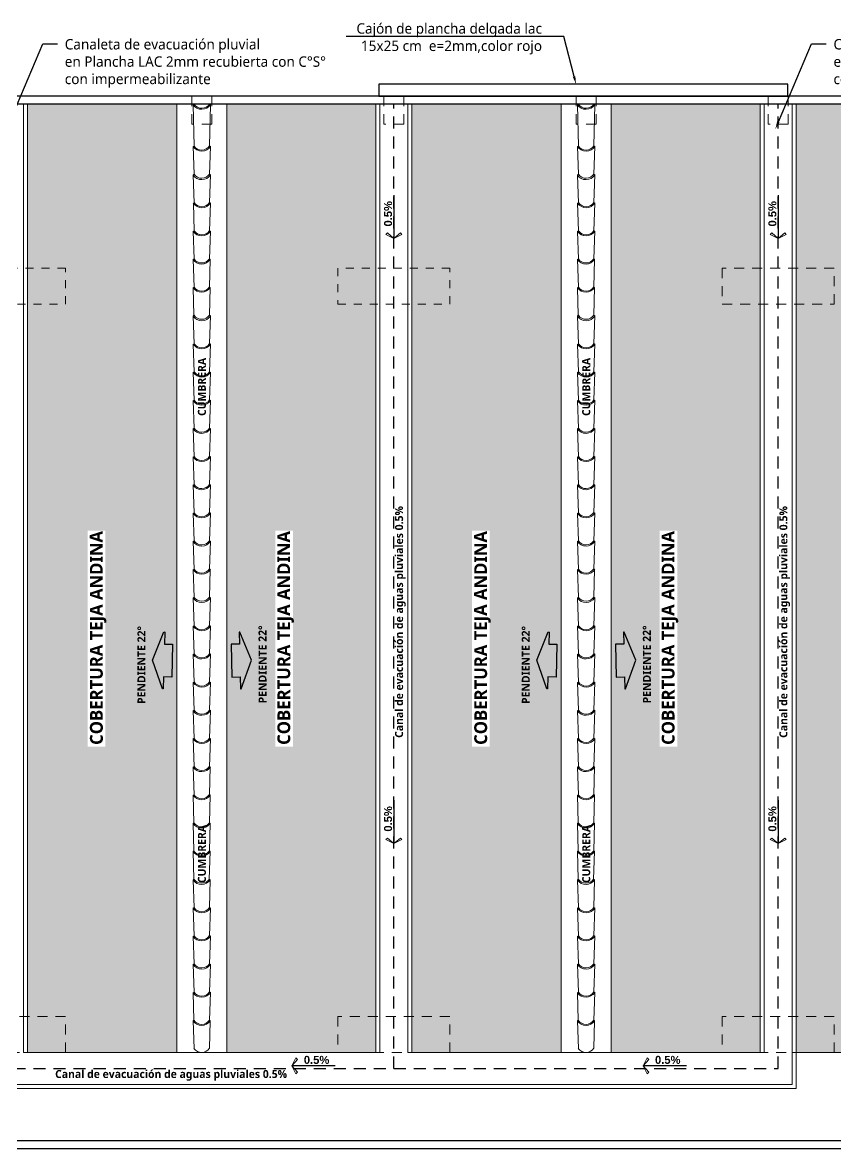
# Model space of a CAD drawing. Header units: metres. Extents: x 27 to 147, y -173 to 8.
# Drawn here: x 55.48 to 65.63, y -66.64 to -52.57 of the extents above; entities that cross this region are included whole.
import ezdxf
from ezdxf import colors
from ezdxf.entities.mleader import LeaderData, LeaderLine
from ezdxf.math import Vec2, Vec3

# ---------------------------------------------------------------- set-up
doc = ezdxf.new("R2010")
doc.units = ezdxf.units.M
doc.linetypes.add('DASHED2', pattern=[0.375, 0.25, -0.125])
doc.linetypes.add('HIDDEN2', pattern=[0.1875, 0.125, -0.0625])
for name, color, linetype, lineweight in [('2D Drafting - General_Pen_No__46', 7, 'Continuous', 25), ('canal de evacuacion', 1, 'Continuous', 20), ('Cotas varias El', 253, 'Continuous', 13), ('Estructura CAJON', 7, 'Continuous', 25), ('grafo 2', 31, 'Continuous', 20), ('GRAFO 4', 7, 'Continuous', 30), ('GRAFO01', 7, 'Continuous', 0), ('letras sr', 7, 'Continuous', 5), ('linea0016', 144, 'HIDDEN2', 9), ('Lineas Referencia', 73, 'Continuous', 13), ('teja andina', 252, 'Continuous', 0), ('TEJAS ANDINA', 253, 'Continuous', 0), ('TEXTOS-SUBTITULO', 7, 'Continuous', 30)]:
    doc.layers.add(name, color=color, linetype=linetype, lineweight=lineweight)
doc.layers.add('Interior - Furniture _Pen_No__3', color=7, linetype='Continuous', lineweight=18, true_color=0xff6600)
doc.layers.add('Mobiliario', color=7, linetype='Continuous', lineweight=0, true_color=0x7f7f7f)
doc.styles.add('Generales', font='trebuc.ttf', dxfattribs={"height": 0.1})
doc.styles.add('GENERATED_STYLE_2', font='arial.ttf')
doc.styles.add('TURBO_BASS', font='swisseb.ttf')
pattern_1 = [(4.9697, (287.424507, 279.744739), (-2.4000002103, -0.1999982614), [0.1846944, -4.4326642]), (270, (287.6085, 279.76074), (0.2, -0.2), [0.016, -0.184]), (90, (287.6245, 279.56074), (-0.2, 0.2), [0.056, -0.144]), (180, (287.6245, 279.61674), (-0.2, -0.2), [0.02, -0.18]), (0, (287.6045, 279.74474), (0.2, 0.2), [0.02, -0.18]), (90, (287.6245, 279.74474), (-0.2, 0.2), [0.016, -0.184]), (90, (287.6085, 279.56074), (-0.2, 0.2), [0.04, -0.16]), (175.0303, (287.608507, 279.600739), (-2.4000002103, 0.1999982614), [0.1846944, -4.4326642]), (142.6961, (287.598507, 279.600739), (3.40000214834, -2.59999717798), [0.0528016, -5.22735]), (108.4349, (287.55651, 279.63274), (-0.199999681, 0.400000087), [0.0505964, -0.581859]), (71.5651, (287.54051, 279.68074), (-0.199999681, -0.400000087), [0.0505964, -0.581859]), (37.3039, (287.556507, 279.728739), (3.40000214834, 2.59999717798), [0.0528016, -5.22735]), (110.2249, (287.570507, 279.642739), (0.80000166712, -2.19999945287), [0.040497, -4.0091944]), (69.7751, (287.556507, 279.680739), (0.80000166712, 2.19999945287), [0.040497, -4.0091944]), (37.4054, (287.570507, 279.718739), (2.599998493, 2.00000199052), [0.0428018, -4.237385]), (142.5946, (287.604507, 279.616739), (2.599998493, -2.00000199052), [0.0428018, -4.237385])]

# ---------------------------------------------------------------- blocks, each defined once
blk = doc.blocks.new('A$C295C7585')
at = {"layer": 'Mobiliario', "lineweight": 15}
for p, q in [((1.375, 3.076), (1.514, 3.404)), ((1.514, 3.404), (1.528, 3.407)), ((1.556, 2.995), (1.716, 3.314)), ((1.716, 3.314), (1.709, 3.325)), ((1.222, 2.746), (1.361, 3.074)), ((1.361, 3.074), (1.375, 3.076)), ((1.404, 2.665), (1.564, 2.983)), ((1.564, 2.983), (1.556, 2.995)), ((1.07, 2.416), (1.209, 2.743)), ((1.209, 2.743), (1.222, 2.746)), ((1.251, 2.334), (1.411, 2.653)), ((1.411, 2.653), (1.404, 2.665)), ((0.917, 2.085), (1.056, 2.413)), ((1.056, 2.413), (1.07, 2.416)), ((1.258, 2.323), (1.251, 2.334)), ((1.098, 2.004), (1.258, 2.323)), ((0.765, 1.751), (0.903, 2.079)), ((0.903, 2.079), (0.917, 2.085)), ((0.946, 1.67), (1.105, 1.989)), ((1.105, 1.989), (1.098, 2.004)), ((0.612, 1.421), (0.751, 1.749)), ((0.751, 1.749), (0.765, 1.751)), ((0.794, 1.34), (0.954, 1.658)), ((0.954, 1.658), (0.946, 1.67)), ((0.46, 1.09), (0.599, 1.418)), ((0.599, 1.418), (0.612, 1.421)), ((0.641, 1.009), (0.801, 1.328)), ((0.801, 1.328), (0.794, 1.34)), ((0.307, 0.76), (0.446, 1.088)), ((0.446, 1.088), (0.46, 1.09)), ((0.488, 0.679), (0.649, 0.997)), ((0.649, 0.997), (0.641, 1.009)), ((0.154, 0.43), (0.293, 0.758)), ((0.293, 0.758), (0.307, 0.76)), ((0.336, 0.349), (0.496, 0.667)), ((0.496, 0.667), (0.488, 0.679)), ((0.002, 0.099), (0.141, 0.427)), ((0.141, 0.427), (0.154, 0.43)), ((0.183, 0.018), (0.343, 0.337)), ((0.343, 0.337), (0.336, 0.349))]:
    blk.add_line(p, q, dxfattribs=at)
for centre, radius, start, end in [((1.646, 3.427), 0.134, 189.8042, 301.9874), ((1.646, 3.427), 0.12, 189.8042, 301.9874), ((1.493, 3.097), 0.134, 189.8042, 301.9874), ((1.493, 3.097), 0.12, 189.8042, 301.9874), ((1.34, 2.766), 0.134, 189.8042, 301.9874), ((1.34, 2.766), 0.12, 189.8042, 301.9874), ((1.188, 2.436), 0.134, 189.8042, 301.9874), ((1.188, 2.436), 0.12, 189.8042, 301.9874), ((1.034, 2.102), 0.133, 189.664, 302.1276), ((1.035, 2.106), 0.12, 189.8042, 301.9874), ((0.883, 1.771), 0.134, 189.8042, 301.9874), ((0.883, 1.771), 0.12, 189.8042, 301.9874), ((0.73, 1.441), 0.134, 189.8042, 301.9874), ((0.73, 1.441), 0.12, 189.8042, 301.9874), ((0.578, 1.111), 0.134, 189.8042, 301.9874), ((0.578, 1.111), 0.12, 189.8042, 301.9874), ((0.425, 0.78), 0.134, 189.8042, 301.9874), ((0.425, 0.78), 0.12, 189.8042, 301.9874), ((0.272, 0.45), 0.134, 189.8042, 301.9874), ((0.272, 0.45), 0.12, 189.8042, 301.9874), ((0.12, 0.12), 0.12, 189.8042, 301.9874)]:
    blk.add_arc(centre, radius, start, end, dxfattribs=at)
blk = doc.blocks.new('FLECHA')
at = {"layer": 'grafo 2', "ltscale": 0.05}
for p, q in [((674350.407, 8489809.493, -2.952), (674350.357, 8489809.393, -2.952)), ((674350.426, 8489809.474, -2.952), (674350.357, 8489809.393, -2.952)), ((674350.426, 8489809.312, -2.952), (674350.357, 8489809.393, -2.952)), ((674350.407, 8489809.493, -2.952), (674350.426, 8489809.474, -2.952)), ((674350.407, 8489809.293, -2.952), (674350.426, 8489809.312, -2.952))]:
    blk.add_line(p, q, dxfattribs=at)
at = {"layer": 'grafo 2', "lineweight": 25}
blk.add_line((674350.899, 8489809.393, -2.952), (674350.357, 8489809.393, -2.952), dxfattribs=at)
at = {"layer": 'grafo 2'}
blk.add_line((674350.357, 8489809.393, -2.952), (674350.407, 8489809.293, -2.952), dxfattribs=at)

msp = doc.modelspace()

# ---------------------------------------------------------------- hatches: boundary and pattern name
at = {"layer": 'Interior - Furniture _Pen_No__3', "true_color": 0x939598}
h = msp.add_hatch(color=252, dxfattribs=at)
h.dxf.hatch_style = 1
h.paths.add_polyline_path([(57.352, -60.341), (57.25, -60.339), (57.254, -60.188), (57.244, -60.187), (57.099, -60.54), (57.226, -60.899), (57.236, -60.899), (57.24, -60.748), (57.342, -60.751)])
h = msp.add_hatch(color=252, dxfattribs=at)
h.dxf.hatch_style = 1
h.paths.add_polyline_path([(58.093, -60.751), (58.195, -60.749), (58.199, -60.9), (58.208, -60.9), (58.337, -60.541), (58.192, -60.188), (58.182, -60.189), (58.186, -60.34), (58.083, -60.342)])
h = msp.add_hatch(color=252, dxfattribs=at)
h.dxf.hatch_style = 1
h.paths.add_polyline_path([(62.152, -60.341), (62.05, -60.339), (62.054, -60.188), (62.044, -60.187), (61.899, -60.54), (62.026, -60.899), (62.036, -60.899), (62.04, -60.748), (62.142, -60.751)])
h = msp.add_hatch(color=252, dxfattribs=at)
h.dxf.hatch_style = 1
h.paths.add_polyline_path([(62.893, -60.751), (62.995, -60.749), (62.999, -60.9), (63.008, -60.9), (63.137, -60.541), (62.992, -60.188), (62.982, -60.189), (62.986, -60.34), (62.883, -60.342)])
at = {"layer": 'TEJAS ANDINA'}
h = msp.add_hatch(dxfattribs=at)
h.set_pattern_fill('SPANTIL1', color=256, scale=0.2, angle=270, style=2, pattern_type=2)
h.set_pattern_definition([(184.9697, (-67.643393, 73.220662), (2.4000002103, 0.1999982614), [0.1846944, -4.4326642]), (90, (-67.8274, 73.20466), (-0.2, 0.2), [0.016, -0.184]), (270, (-67.8434, 73.40466), (0.2, -0.2), [0.056, -0.144]), (0, (-67.8434, 73.34866), (0.2, 0.2), [0.02, -0.18]), (180, (-67.8234, 73.22066), (-0.2, -0.2), [0.02, -0.18]), (270, (-67.8434, 73.22066), (0.2, -0.2), [0.016, -0.184]), (270, (-67.8274, 73.40466), (0.2, -0.2), [0.04, -0.16]), (355.0303, (-67.827393, 73.364662), (2.4000002103, -0.1999982614), [0.1846944, -4.4326642]), (322.6961, (-67.817393, 73.3646624), (-3.40000214834, 2.59999717798), [0.0528016, -5.22735]), (288.4349, (-67.77539, 73.33266), (0.19999968, -0.400000087), [0.0505964, -0.581859]), (251.5651, (-67.75939, 73.28466), (0.19999968, 0.400000087), [0.0505964, -0.581859]), (217.3039, (-67.775393, 73.2366624), (-3.40000214834, -2.59999717798), [0.0528016, -5.22735]), (290.2249, (-67.789393, 73.322662), (-0.8000016671, 2.19999945287), [0.040497, -4.0091944]), (249.7751, (-67.775393, 73.284662), (-0.8000016671, -2.19999945287), [0.040497, -4.0091944]), (217.4054, (-67.789393, 73.246662), (-2.599998493, -2.0000019905), [0.0428018, -4.237385]), (322.5946, (-67.823393, 73.348662), (-2.599998493, 2.0000019905), [0.0428018, -4.237385])])
h.paths.add_polyline_path([(56.291, -58.92), (56.513, -58.92), (56.513, -61.623), (56.291, -61.623)])
h.paths.add_polyline_path([(55.541, -65.443), (57.404, -65.443), (57.404, -53.592), (55.541, -53.592)])
h = msp.add_hatch(dxfattribs=at)
h.set_pattern_fill('SPANTIL1', color=256, scale=0.2, angle=90, style=2, pattern_type=2)
h.set_pattern_definition(pattern_1)
h.paths.add_polyline_path([(58.634, -58.92), (58.856, -58.92), (58.856, -61.623), (58.634, -61.623)])
h.paths.add_polyline_path([(58.029, -65.443), (59.891, -65.443), (59.891, -53.592), (58.029, -53.592)])
h = msp.add_hatch(dxfattribs=at)
h.set_pattern_fill('SPANTIL1', color=256, scale=0.2, angle=270, style=2, pattern_type=2)
h.set_pattern_definition([(184.9697, (-62.843393, 73.2206625), (2.4000002103, 0.1999982614), [0.1846944, -4.4326642]), (90, (-63.0274, 73.20466), (-0.2, 0.2), [0.016, -0.184]), (270, (-63.0434, 73.40466), (0.2, -0.2), [0.056, -0.144]), (0, (-63.0434, 73.34866), (0.2, 0.2), [0.02, -0.18]), (180, (-63.0234, 73.22066), (-0.2, -0.2), [0.02, -0.18]), (270, (-63.0434, 73.22066), (0.2, -0.2), [0.016, -0.184]), (270, (-63.0274, 73.40466), (0.2, -0.2), [0.04, -0.16]), (355.0303, (-63.027393, 73.3646625), (2.4000002103, -0.1999982614), [0.1846944, -4.4326642]), (322.6961, (-63.017393, 73.3646625), (-3.40000214834, 2.59999717798), [0.0528016, -5.22735]), (288.4349, (-62.97539, 73.33266), (0.19999968, -0.400000087), [0.0505964, -0.581859]), (251.5651, (-62.95939, 73.28466), (0.19999968, 0.400000087), [0.0505964, -0.581859]), (217.3039, (-62.975393, 73.2366625), (-3.40000214834, -2.59999717798), [0.0528016, -5.22735]), (290.2249, (-62.989393, 73.322662), (-0.8000016671, 2.19999945287), [0.040497, -4.0091944]), (249.7751, (-62.975393, 73.284662), (-0.8000016671, -2.19999945287), [0.040497, -4.0091944]), (217.4054, (-62.989393, 73.246662), (-2.599998493, -2.0000019905), [0.0428018, -4.237385]), (322.5946, (-63.023393, 73.348662), (-2.599998493, 2.0000019905), [0.0428018, -4.237385])])
h.paths.add_polyline_path([(61.091, -58.92), (61.313, -58.92), (61.313, -61.623), (61.091, -61.623)])
h.paths.add_polyline_path([(60.341, -65.443), (62.204, -65.443), (62.204, -53.592), (60.341, -53.592)])
h = msp.add_hatch(dxfattribs=at)
h.set_pattern_fill('SPANTIL1', color=256, scale=0.2, angle=90, style=2, pattern_type=2)
h.set_pattern_definition(pattern_1)
h.paths.add_polyline_path([(63.434, -58.92), (63.656, -58.92), (63.656, -61.623), (63.434, -61.623)])
h.paths.add_polyline_path([(62.829, -65.443), (64.691, -65.443), (64.691, -53.592), (62.829, -53.592)])
h = msp.add_hatch(dxfattribs=at)
h.set_pattern_fill('SPANTIL1', color=256, scale=0.2, angle=270, style=2, pattern_type=2)
h.set_pattern_definition([(184.9697, (-58.043393, 73.2206625), (2.4000002103, 0.1999982614), [0.1846944, -4.4326642]), (90, (-58.2274, 73.20466), (-0.2, 0.2), [0.016, -0.184]), (270, (-58.2434, 73.40466), (0.2, -0.2), [0.056, -0.144]), (0, (-58.2434, 73.34866), (0.2, 0.2), [0.02, -0.18]), (180, (-58.2234, 73.22066), (-0.2, -0.2), [0.02, -0.18]), (270, (-58.2434, 73.22066), (0.2, -0.2), [0.016, -0.184]), (270, (-58.2274, 73.40466), (0.2, -0.2), [0.04, -0.16]), (355.0303, (-58.227393, 73.3646625), (2.4000002103, -0.1999982614), [0.1846944, -4.4326642]), (322.6961, (-58.217393, 73.3646625), (-3.40000214834, 2.59999717798), [0.0528016, -5.22735]), (288.4349, (-58.17539, 73.33266), (0.19999968, -0.400000087), [0.0505964, -0.581859]), (251.5651, (-58.15939, 73.28466), (0.19999968, 0.400000087), [0.0505964, -0.581859]), (217.3039, (-58.175393, 73.2366625), (-3.40000214834, -2.59999717798), [0.0528016, -5.22735]), (290.2249, (-58.189393, 73.322662), (-0.8000016671, 2.19999945287), [0.040497, -4.0091944]), (249.7751, (-58.175393, 73.284662), (-0.8000016671, -2.19999945287), [0.040497, -4.0091944]), (217.4054, (-58.189393, 73.2466625), (-2.599998493, -2.0000019905), [0.0428018, -4.237385]), (322.5946, (-58.223393, 73.3486625), (-2.599998493, 2.0000019905), [0.0428018, -4.237385])])
h.paths.add_polyline_path([(65.891, -58.92), (66.113, -58.92), (66.113, -61.623), (65.891, -61.623)])
h.paths.add_polyline_path([(65.141, -65.443), (67.004, -65.443), (67.004, -53.592), (65.141, -53.592)])

# ---------------------------------------------------------------- linework, layer by layer
at = {"layer": 'canal de evacuacion'}
for p, q in [((55.491, -65.443), (55.491, -53.592)), ((55.541, -65.443), (55.541, -53.592)), ((59.891, -65.443), (59.891, -53.592)), ((59.941, -65.443), (59.941, -53.592)), ((60.291, -65.443), (60.291, -53.592)), ((60.341, -65.443), (60.341, -53.592)), ((64.691, -65.443), (64.691, -53.592)), ((64.741, -65.443), (64.741, -53.592)), ((65.091, -65.443), (65.091, -53.592)), ((65.141, -65.443), (65.141, -53.592))]:
    msp.add_line(p, q, dxfattribs=at)
msp.add_lwpolyline([(65.141, -65.443), (65.141, -65.893), (52.659, -65.893, 0.387414), (52.273, -66.375)], format="xyb", dxfattribs=at)
msp.add_lwpolyline([(65.091, -65.443), (65.091, -65.843), (52.651, -65.843)], dxfattribs=at)
at = {"layer": 'Cotas varias El'}
for p, q in [((57.404, -53.592), (57.404, -65.443)), ((58.028, -53.592), (58.028, -65.443)), ((62.204, -53.592), (62.204, -65.443)), ((62.828, -53.592), (62.828, -65.443)), ((55.491, -65.443), (59.941, -65.443)), ((60.291, -65.443), (64.741, -65.443)), ((65.091, -65.443), (69.491, -65.443))]:
    msp.add_line(p, q, dxfattribs=at)
at = {"layer": 'Estructura CAJON'}
msp.add_lwpolyline([(65.038, -53.342), (59.928, -53.342), (59.928, -53.492), (65.038, -53.492)], close=True, dxfattribs=at)
at = {"layer": 'GRAFO 4', "linetype": 'Continuous'}
msp.add_lwpolyline([(50.391, -53.492), (50.391, -66.643), (84.238, -66.643), (84.238, -53.492), (50.391, -53.492)], dxfattribs=at)
msp.add_lwpolyline([(50.491, -53.592), (50.491, -66.543), (84.138, -66.543), (84.138, -53.592)], close=True, dxfattribs=at)
at = {"layer": 'GRAFO 4', "linetype": 'Continuous', "flags": 128}
for points in [[(57.236, -60.899), (57.226, -60.899), (57.099, -60.54), (57.244, -60.187), (57.254, -60.188), (57.25, -60.339), (57.352, -60.341), (57.342, -60.751), (57.24, -60.748)], [(58.199, -60.9), (58.208, -60.9), (58.337, -60.541), (58.192, -60.188), (58.182, -60.189), (58.186, -60.34), (58.083, -60.342), (58.093, -60.751), (58.195, -60.749)], [(62.036, -60.899), (62.026, -60.899), (61.899, -60.54), (62.044, -60.187), (62.054, -60.188), (62.05, -60.339), (62.152, -60.341), (62.142, -60.751), (62.04, -60.748)], [(62.999, -60.9), (63.008, -60.9), (63.137, -60.541), (62.992, -60.188), (62.982, -60.189), (62.986, -60.34), (62.883, -60.342), (62.893, -60.751), (62.995, -60.749)]]:
    msp.add_lwpolyline(points, close=True, dxfattribs=at)
at = {"layer": 'GRAFO01', "color": 251, "linetype": 'DASHED2', "lineweight": 9, "ltscale": 0.5}
for points in [[(57.841, -53.842), (57.591, -53.842), (57.591, -53.492), (57.841, -53.492)], [(60.241, -53.842), (59.991, -53.842), (59.991, -53.492), (60.241, -53.492)], [(62.641, -53.842), (62.391, -53.842), (62.391, -53.492), (62.641, -53.492)], [(65.041, -53.842), (64.791, -53.842), (64.791, -53.492), (65.041, -53.492)], [(65.616, -55.642), (64.216, -55.642), (64.216, -56.092), (65.616, -56.092)], [(60.816, -64.993), (59.416, -64.993), (59.416, -65.443), (60.816, -65.443)], [(65.616, -64.993), (64.216, -64.993), (64.216, -65.443), (65.616, -65.443)]]:
    msp.add_lwpolyline(points, close=True, dxfattribs=at)
at = {"layer": 'GRAFO01', "color": 251, "linetype": 'DASHED2', "lineweight": 9, "ltscale": 0.2}
for points in [[(56.016, -55.642), (54.616, -55.642), (54.616, -56.092), (56.016, -56.092)], [(60.816, -55.642), (59.416, -55.642), (59.416, -56.092), (60.816, -56.092)]]:
    msp.add_lwpolyline(points, close=True, dxfattribs=at)
at = {"layer": 'GRAFO01', "color": 251, "linetype": 'DASHED2', "lineweight": 9, "ltscale": 0.5}
msp.add_lwpolyline([(55.316, -65.443), (56.016, -65.443), (56.016, -64.993), (54.616, -64.993), (54.616, -65.443), (55.316, -65.443)], dxfattribs=at)
at = {"layer": 'linea0016', "linetype": 'HIDDEN2', "lineweight": 30, "ltscale": 1.2}
for p, q in [((60.116, -65.643), (60.116, -53.592)), ((64.916, -65.643), (64.916, -53.592)), ((50.616, -65.643), (64.916, -65.643))]:
    msp.add_line(p, q, dxfattribs=at)
at = {"layer": 'teja andina', "lineweight": 15}
for p, q in [((57.61, -53.6), (57.621, -53.592)), ((57.61, -53.6), (57.621, -53.592)), ((57.62, -54.115), (57.61, -53.6)), ((57.824, -53.597), (57.813, -53.59)), ((57.825, -53.597), (57.813, -53.59)), ((57.813, -54.113), (57.824, -53.598)), ((62.41, -53.6), (62.421, -53.592)), ((62.41, -53.6), (62.421, -53.592)), ((62.42, -54.115), (62.41, -53.6)), ((62.624, -53.597), (62.613, -53.59)), ((62.625, -53.597), (62.613, -53.59)), ((62.613, -54.113), (62.624, -53.598)), ((57.609, -54.122), (57.62, -54.115)), ((57.62, -54.467), (57.609, -54.122)), ((57.812, -54.465), (57.824, -54.12)), ((57.824, -54.12), (57.813, -54.113)), ((62.409, -54.122), (62.42, -54.115)), ((62.42, -54.467), (62.409, -54.122)), ((62.612, -54.465), (62.624, -54.12)), ((62.624, -54.12), (62.613, -54.113)), ((57.61, -54.478), (57.62, -54.467)), ((57.622, -54.822), (57.61, -54.478)), ((57.824, -54.475), (57.812, -54.464)), ((57.814, -54.82), (57.824, -54.475)), ((62.41, -54.478), (62.42, -54.467)), ((62.422, -54.822), (62.41, -54.478)), ((62.624, -54.475), (62.612, -54.464)), ((62.614, -54.82), (62.624, -54.475)), ((57.611, -54.83), (57.622, -54.822)), ((57.622, -55.174), (57.611, -54.83)), ((57.826, -54.827), (57.814, -54.82)), ((57.814, -55.172), (57.826, -54.827)), ((62.411, -54.83), (62.422, -54.822)), ((62.422, -55.174), (62.411, -54.83)), ((62.626, -54.827), (62.614, -54.82)), ((62.614, -55.172), (62.626, -54.827)), ((57.609, -55.182), (57.62, -55.174)), ((57.62, -55.526), (57.609, -55.182)), ((57.611, -55.182), (57.622, -55.174)), ((57.824, -55.179), (57.812, -55.172)), ((57.812, -55.524), (57.824, -55.179)), ((57.825, -55.179), (57.814, -55.172)), ((62.409, -55.182), (62.42, -55.174)), ((62.42, -55.526), (62.409, -55.182)), ((62.411, -55.182), (62.422, -55.174)), ((62.624, -55.179), (62.612, -55.172)), ((62.612, -55.524), (62.624, -55.179)), ((62.625, -55.179), (62.614, -55.172)), ((57.609, -55.534), (57.62, -55.526)), ((57.62, -55.878), (57.609, -55.534)), ((57.823, -55.531), (57.812, -55.524)), ((57.812, -55.876), (57.823, -55.531)), ((62.409, -55.534), (62.42, -55.526)), ((62.42, -55.878), (62.409, -55.534)), ((62.623, -55.531), (62.612, -55.524)), ((62.612, -55.876), (62.623, -55.531)), ((57.609, -55.886), (57.62, -55.878)), ((57.619, -56.23), (57.609, -55.886)), ((57.823, -55.883), (57.812, -55.876)), ((57.812, -56.228), (57.823, -55.883)), ((62.409, -55.886), (62.42, -55.878)), ((62.419, -56.23), (62.409, -55.886)), ((62.623, -55.883), (62.612, -55.876)), ((62.612, -56.228), (62.623, -55.883)), ((57.61, -56.241), (57.619, -56.23)), ((57.621, -56.585), (57.61, -56.241)), ((57.824, -56.238), (57.812, -56.228)), ((57.814, -56.583), (57.824, -56.238)), ((62.41, -56.241), (62.419, -56.23)), ((62.421, -56.585), (62.41, -56.241)), ((62.624, -56.238), (62.612, -56.228)), ((62.614, -56.583), (62.624, -56.238)), ((57.61, -56.593), (57.621, -56.585)), ((57.621, -56.937), (57.61, -56.593)), ((57.813, -56.935), (57.825, -56.59)), ((57.825, -56.59), (57.814, -56.583)), ((62.41, -56.593), (62.421, -56.585)), ((62.421, -56.937), (62.41, -56.593)), ((62.613, -56.935), (62.625, -56.59)), ((62.625, -56.59), (62.614, -56.583)), ((57.61, -56.945), (57.621, -56.937)), ((57.621, -57.289), (57.61, -56.945)), ((57.825, -56.943), (57.813, -56.935)), ((57.813, -57.287), (57.825, -56.943)), ((62.41, -56.945), (62.421, -56.937)), ((62.421, -57.289), (62.41, -56.945)), ((62.625, -56.943), (62.613, -56.935)), ((62.613, -57.287), (62.625, -56.943)), ((57.61, -57.297), (57.621, -57.289)), ((57.621, -57.641), (57.61, -57.297)), ((57.824, -57.295), (57.813, -57.287)), ((57.813, -57.639), (57.824, -57.295)), ((62.41, -57.297), (62.421, -57.289)), ((62.421, -57.641), (62.41, -57.297)), ((62.624, -57.295), (62.613, -57.287)), ((62.613, -57.639), (62.624, -57.295)), ((57.61, -57.649), (57.621, -57.641)), ((57.62, -57.994), (57.61, -57.649)), ((57.824, -57.647), (57.813, -57.639)), ((57.813, -57.991), (57.824, -57.647)), ((62.41, -57.649), (62.421, -57.641)), ((62.42, -57.994), (62.41, -57.649)), ((62.624, -57.647), (62.613, -57.639)), ((62.613, -57.991), (62.624, -57.647)), ((57.609, -58.001), (57.62, -57.994)), ((57.62, -58.346), (57.609, -58.001)), ((57.812, -58.343), (57.824, -57.999)), ((57.824, -57.999), (57.813, -57.991)), ((62.409, -58.001), (62.42, -57.994)), ((62.42, -58.346), (62.409, -58.001)), ((62.612, -58.343), (62.624, -57.999)), ((62.624, -57.999), (62.613, -57.991))]:
    msp.add_line(p, q, dxfattribs=at)
for centre, radius, start, end in [((57.716, -53.526), 0.129, 214.5682, 326.7514), ((57.716, -53.526), 0.129, 214.5682, 326.7514), ((57.716, -53.526), 0.116, 214.5682, 326.7514), ((57.716, -53.526), 0.116, 214.5682, 326.7514), ((62.516, -53.526), 0.129, 214.5682, 326.7514), ((62.516, -53.526), 0.129, 214.5682, 326.7514), ((62.516, -53.526), 0.116, 214.5682, 326.7514), ((62.516, -53.526), 0.116, 214.5682, 326.7514), ((57.716, -54.049), 0.129, 214.5682, 326.7514), ((57.716, -54.049), 0.116, 214.5682, 326.7514), ((62.516, -54.049), 0.129, 214.5682, 326.7514), ((62.516, -54.049), 0.116, 214.5682, 326.7514), ((57.716, -54.405), 0.129, 214.428, 326.8916), ((57.715, -54.401), 0.116, 214.5682, 326.7514), ((62.516, -54.405), 0.129, 214.428, 326.8916), ((62.515, -54.401), 0.116, 214.5682, 326.7514), ((57.717, -54.756), 0.129, 214.5682, 326.7514), ((57.717, -54.756), 0.116, 214.5682, 326.7514), ((62.517, -54.756), 0.129, 214.5682, 326.7514), ((62.517, -54.756), 0.116, 214.5682, 326.7514), ((57.716, -55.108), 0.129, 214.5682, 326.7514), ((57.717, -55.108), 0.129, 214.5682, 326.7514), ((57.716, -55.108), 0.116, 214.5682, 326.7514), ((57.717, -55.108), 0.116, 214.5682, 326.7514), ((62.516, -55.108), 0.129, 214.5682, 326.7514), ((62.517, -55.108), 0.129, 214.5682, 326.7514), ((62.516, -55.108), 0.116, 214.5682, 326.7514), ((62.517, -55.108), 0.116, 214.5682, 326.7514), ((57.715, -55.46), 0.129, 214.5682, 326.7514), ((57.715, -55.46), 0.116, 214.5682, 326.7514), ((62.515, -55.46), 0.129, 214.5682, 326.7514), ((62.515, -55.46), 0.116, 214.5682, 326.7514), ((57.715, -55.812), 0.129, 214.5682, 326.7514), ((57.715, -55.812), 0.116, 214.5682, 326.7514), ((62.515, -55.812), 0.129, 214.5682, 326.7514), ((62.515, -55.812), 0.116, 214.5682, 326.7514), ((57.716, -56.168), 0.129, 214.428, 326.8916), ((57.715, -56.164), 0.116, 214.5682, 326.7514), ((62.516, -56.168), 0.129, 214.428, 326.8916), ((62.515, -56.164), 0.116, 214.5682, 326.7514), ((57.717, -56.52), 0.129, 214.5682, 326.7514), ((57.717, -56.52), 0.116, 214.5682, 326.7514), ((62.517, -56.52), 0.129, 214.5682, 326.7514), ((62.517, -56.52), 0.116, 214.5682, 326.7514), ((57.717, -56.872), 0.129, 214.5682, 326.7514), ((57.717, -56.872), 0.116, 214.5682, 326.7514), ((62.517, -56.872), 0.129, 214.5682, 326.7514), ((62.517, -56.872), 0.116, 214.5682, 326.7514), ((57.716, -57.224), 0.129, 214.5682, 326.7514), ((57.716, -57.224), 0.116, 214.5682, 326.7514), ((62.516, -57.224), 0.129, 214.5682, 326.7514), ((62.516, -57.224), 0.116, 214.5682, 326.7514), ((57.716, -57.576), 0.129, 214.5682, 326.7514), ((57.716, -57.576), 0.116, 214.5682, 326.7514), ((62.516, -57.576), 0.129, 214.5682, 326.7514), ((62.516, -57.576), 0.116, 214.5682, 326.7514), ((57.716, -57.928), 0.129, 214.5682, 326.7514), ((57.716, -57.928), 0.116, 214.5682, 326.7514), ((62.516, -57.928), 0.129, 214.5682, 326.7514), ((62.516, -57.928), 0.116, 214.5682, 326.7514), ((57.716, -58.28), 0.116, 214.5682, 326.7514), ((62.516, -58.28), 0.116, 214.5682, 326.7514)]:
    msp.add_arc(centre, radius, start, end, dxfattribs=at)

# ---------------------------------------------------------------- block references
at = {"layer": 'Lineas Referencia', "rotation": 89.99999999999999}
for p in [(8489869.51, -674405.626, 2.952), (8489874.309, -674405.626, 2.952), (8489869.51, -674413.189, 2.952), (8489874.309, -674413.189, 2.952)]:
    msp.add_blockref('FLECHA', p, dxfattribs=at)
at = {"layer": 'Lineas Referencia'}
for p in [(-674291.515, -8489875.003, 2.952), (-674287.128, -8489875.003, 2.952)]:
    msp.add_blockref('FLECHA', p, dxfattribs=at)
at = {"layer": 'TEJAS ANDINA', "xscale": 0.9674350222721193, "yscale": 0.9674350222721193, "zscale": 0.9674350222721193, "rotation": 24.76401395280984}
for p in [(57.659, -61.957), (62.459, -61.957), (57.658, -65.481), (62.458, -65.481)]:
    msp.add_blockref('A$C295C7585', p, dxfattribs=at)

# ---------------------------------------------------------------- texts
at = {"layer": '2D Drafting - General_Pen_No__46', "char_height": 0.1, "attachment_point": 7, "rotation": 90, "style": 'GENERATED_STYLE_2'}
for s, insert in [('{\\fSansSerif|b1|i0|c2|p2;0.5%}', (60.094, -55.12)), ('{\\fSansSerif|b1|i0|c2|p2;0.5%}', (64.894, -55.12)), ('\\A1;{\\fTrebuchet MS|b1|i0|c0|p34;CUMBRERA}', (57.769, -57.488)), ('\\A1;{\\fTrebuchet MS|b1|i0|c0|p34;CUMBRERA}', (62.569, -57.488)), ('{\\fTrebuchet MS|b1|i0|c0|p34;Canal de evacuación de aguas pluviales 0.5%}', (60.264, -61.511)), ('{\\fTrebuchet MS|b1|i0|c0|p34;Canal de evacuación de aguas pluviales 0.5%}', (65.064, -61.511)), ('\\A1;{\\fTrebuchet MS|b1|i0|c0|p34;PENDIENTE 22°}', (57.013, -61.087)), ('\\A1;{\\fTrebuchet MS|b1|i0|c0|p34;PENDIENTE 22°}', (58.525, -61.08)), ('\\A1;{\\fTrebuchet MS|b1|i0|c0|p34;PENDIENTE 22°}', (61.813, -61.087)), ('\\A1;{\\fTrebuchet MS|b1|i0|c0|p34;PENDIENTE 22°}', (63.325, -61.08)), ('{\\fSansSerif|b1|i0|c2|p2;0.5%}', (60.094, -62.683)), ('{\\fSansSerif|b1|i0|c2|p2;0.5%}', (64.894, -62.683)), ('\\A1;{\\fTrebuchet MS|b1|i0|c0|p34;CUMBRERA}', (57.769, -63.326)), ('\\A1;{\\fTrebuchet MS|b1|i0|c0|p34;CUMBRERA}', (62.569, -63.326))]:
    msp.add_mtext(s, dxfattribs=dict(at, insert=insert))
at = {"layer": '2D Drafting - General_Pen_No__46', "char_height": 0.1, "attachment_point": 7, "style": 'GENERATED_STYLE_2'}
for s, insert in [('{\\fSansSerif|b1|i0|c2|p2;0.5%}', (58.991, -65.587)), ('{\\fSansSerif|b1|i0|c2|p2;0.5%}', (63.377, -65.587)), ('{\\fTrebuchet MS|b1|i0|c0|p34;Canal de evacuación de aguas pluviales 0.5%}', (55.885, -65.796))]:
    msp.add_mtext(s, dxfattribs=dict(at, insert=insert))
at = {"layer": 'TEXTOS-SUBTITULO', "char_height": 0.16, "attachment_point": 1, "rotation": 90.0329, "style": 'TURBO_BASS'}
for insert in [(56.32, -61.599), (58.661, -61.599), (61.12, -61.599), (63.461, -61.599)]:
    msp.add_mtext('{\\fTrebuchet MS|b1|i0|c0|p34;COBERTURA TEJA ANDINA}', dxfattribs=dict(at, insert=insert))

# ---------------------------------------------------------------- leaders
at = {"layer": 'letras sr'}
ml = msp.add_multileader_mtext('Standard', dxfattribs=at)
ml.set_content('Cajón de plancha delgada lac\\P15x25 cm  e=2mm,color rojo', color=256, style='Generales')
ml.set_leader_properties()
ml.build(insert=Vec2(0, 0))
ml.multileader.update_dxf_attribs({"text_right_attachment_type": 6, "dogleg_length": 0.36, "arrow_head_size": 0.1})
ctx = ml.context
ctx.base_point, ctx.char_height, ctx.arrow_head_size, ctx.landing_gap_size, ctx.plane_origin = Vec3(59.523, -52.663), 0.13, 0.1, 0.09, Vec3(58.322, -52.375)
ctx.right_attachment, ctx.text_align_type = 6, 2
notes = []
notes.append((ctx, [(1, (1, 1, 0), (62.238, -52.747), (-1, 0), 0.183, [(0, [(62.391, -53.342)], 0, [])])]))
ctx.mtext.insert, ctx.mtext.width, ctx.mtext.alignment, ctx.mtext.flow_direction = Vec3(61.966, -52.58), 2.62985, 3, 5
ml = msp.add_multileader_mtext('Standard', dxfattribs=at)
ml.set_content('{\\H1.13043x;Canaleta de evacuación pluvial\\Pen Plancha LAC 2mm recubierta con C°S°\\Pcon impermeabilizante\\H0.76924x;\\P} ', color=256, style='Generales')
ml.set_leader_properties()
ml.build(insert=Vec2(0, 0))
ml.multileader.update_dxf_attribs({"text_right_attachment_type": 6, "dogleg_length": 0.36, "arrow_head_size": 0.1})
ctx = ml.context
ctx.base_point, ctx.char_height, ctx.arrow_head_size, ctx.landing_gap_size, ctx.plane_origin = Vec3(55.915, -52.835), 0.115, 0.1, 0.09, Vec3(54.932, -52.726)
ctx.right_attachment = 6
notes.append((ctx, [(0, (1, 1, 0), (55.732, -52.835), (1, 0), 0.183, [(0, [(55.278, -53.904)], 0, [])])]))
ctx.mtext.insert, ctx.mtext.width, ctx.mtext.flow_direction = Vec3(56.005, -52.777), 3.42383, 5
ml = msp.add_multileader_mtext('Standard', dxfattribs=at)
ml.set_content('{\\H1.13043x;Canaleta de evacuación pluvial\\Pen Plancha LAC 2mm recubierta con C°S°\\Pcon impermeabilizante\\H0.76924x;\\P} ', color=256, style='Generales')
ml.set_leader_properties()
ml.build(insert=Vec2(0, 0))
ml.multileader.update_dxf_attribs({"text_right_attachment_type": 6, "dogleg_length": 0.36, "arrow_head_size": 0.1})
ctx = ml.context
ctx.base_point, ctx.char_height, ctx.arrow_head_size, ctx.landing_gap_size, ctx.plane_origin = Vec3(65.516, -52.835), 0.115, 0.1, 0.09, Vec3(64.533, -52.726)
ctx.right_attachment = 6
notes.append((ctx, [(0, (1, 1, 0), (65.333, -52.835), (1, 0), 0.183, [(0, [(64.879, -53.904)], 0, [])])]))
ctx.mtext.insert, ctx.mtext.width, ctx.mtext.flow_direction = Vec3(65.606, -52.777), 3.42383, 5
for ctx, leaders in notes:
    for number, flags, end, landing, length, lines in leaders:
        leader = LeaderData()
        leader.index, (leader.has_last_leader_line, leader.has_dogleg_vector, leader.attachment_direction) = number, flags
        leader.last_leader_point, leader.dogleg_vector, leader.dogleg_length = Vec3(end), Vec3(landing), length
        for number, points, colour, breaks in lines:
            line = LeaderLine()
            line.index, line.vertices, line.color, line.breaks = number, Vec3.list(points), colors.encode_raw_color(colour), breaks
            leader.lines.append(line)
        ctx.leaders.append(leader)

doc.saveas('drawing.dxf')
